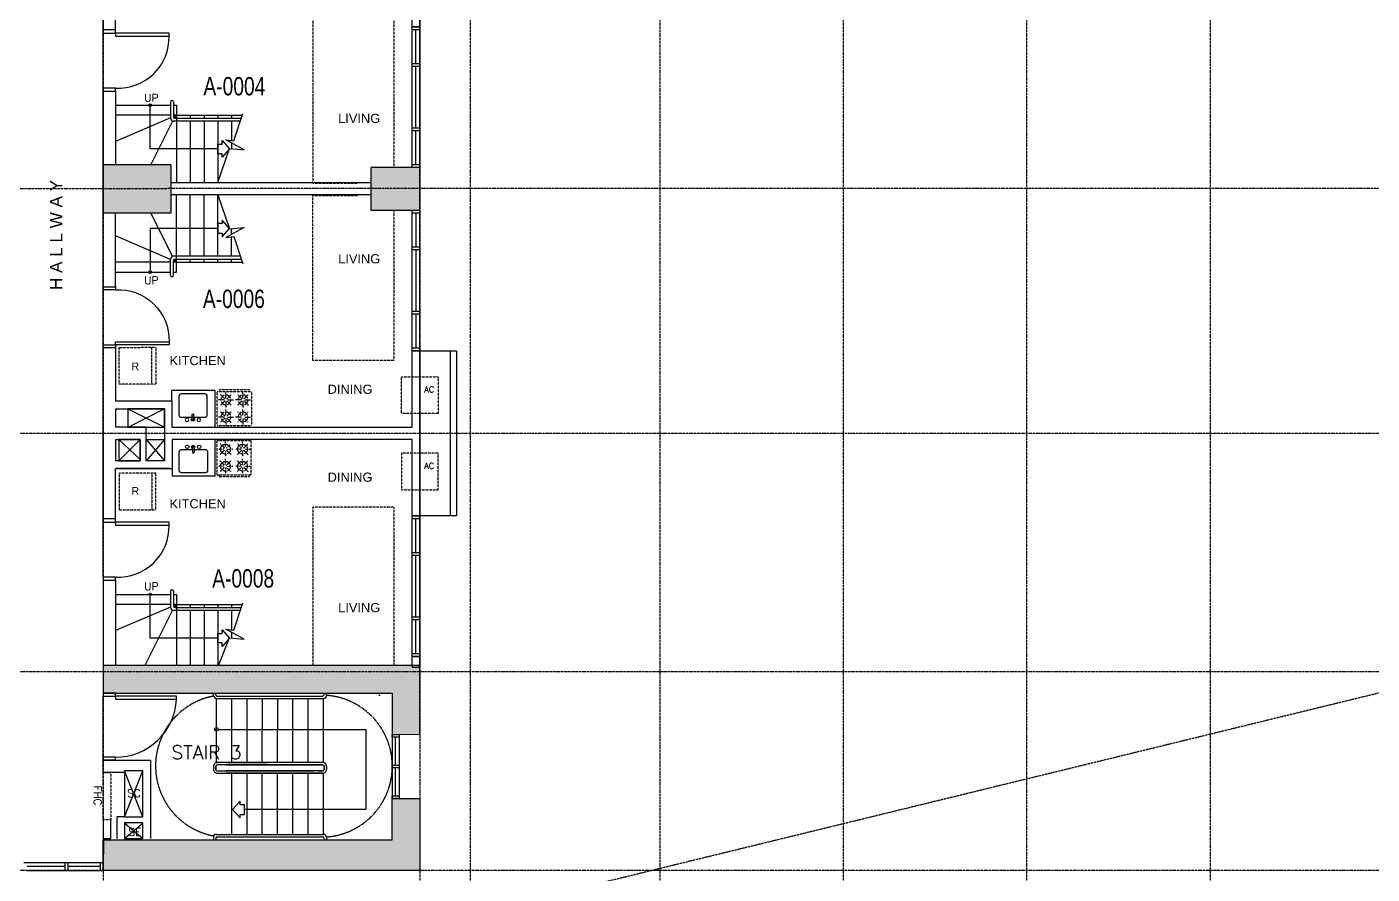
# Model space of a CAD drawing. Header units: inches. Extents: x -189245 to 740841, y -215444 to 469401.
# Drawn here: x 306714 to 328715, y -140193 to -126330 of the extents above; entities that cross this region are included whole.
import ezdxf
from ezdxf.enums import TextEntityAlignment as Align

# ---------------------------------------------------------------- set-up
doc = ezdxf.new("R2010")
doc.units = ezdxf.units.IN
doc.header["$LTSCALE"] = 10
doc.header["$MEASUREMENT"] = 0
for name, pattern in [('GRID NORMAL$0$GRID BASEMENT$0$GRID GROUND$0$GRID$0$$0$PHANTOM', [2.5, 1.25, -0.25, 0.25, -0.25, 0.25, -0.25]), ('HIDDEN', [0.375, 0.25, -0.125]), ('HIDDEN2', [0.1875, 0.125, -0.0625])]:
    doc.linetypes.add(name, pattern=pattern)
for name, color, linetype in [('1', 1, 'Continuous'), ('2', 2, 'Continuous'), ('3', 252, 'Continuous'), ('A-CMU WALL', 4, 'Continuous'), ('A-DOOR', 1, 'Continuous'), ('A-EQUIPMENT', 2, 'Continuous'), ('A-EQUIPTMENT', 1, 'Continuous'), ('A-FIXTURE', 2, 'Continuous'), ('A-GRID', 8, 'Continuous'), ('A-HATCH-SOLID', 252, 'Continuous'), ('A-RAILING', 2, 'Continuous'), ('A-SHEARWALL', 6, 'Continuous'), ('A-STAIR', 1, 'Continuous'), ('A-TEXT', 3, 'Continuous'), ('A-UNIT NUMBER', 2, 'Continuous'), ('A-WINDOW', 2, 'Continuous'), ('COLUMN', 6, 'Continuous'), ('DOORTAG', 1, 'Continuous'), ('HATCH TSG', 9, 'Continuous'), ('TEXT', 3, 'Continuous'), ('TSG- DIM-WALL SETOUT', 1, 'Continuous'), ('TSG- DIM1', 1, 'Continuous'), ('TSG- DIM_PIPE CHASE', 1, 'Continuous'), ('TSG- plaster', 4, 'Continuous'), ('TSG- PRE CAST', 4, 'Continuous')]:
    doc.layers.add(name, color=color, linetype=linetype)
doc.styles.add('ARIAL', font='ARIAL.TTF', dxfattribs={"width": 0.75})
doc.styles.add('PRSP_Simplex', font='simplex.shx')

# ---------------------------------------------------------------- blocks, each defined once
blk = doc.blocks.new('grid')
at = {"layer": 'A-GRID', "linetype": 'GRID NORMAL$0$GRID BASEMENT$0$GRID GROUND$0$GRID$0$$0$PHANTOM'}
for p, q in [((-83958.8, -228688.5), (-83958.8, -289256.3)), ((-77958.8, -228688.5), (-77958.8, -289256.3)), ((-74858.8, -228688.5), (-74858.8, -289256.3)), ((-71858.8, -228688.5), (-71858.8, -289256.3)), ((-68858.8, -228688.5), (-68858.8, -289256.3)), ((-65858.8, -228688.5), (-65858.8, -289256.3)), ((-78783.8, -230188.4), (-78783.8, -289282.1)), ((-33688.1, -274776.9), (-100703.6, -274786.6))]:
    blk.add_line(p, q, dxfattribs=at)
for points in [[(-100703.5, -278787), (-33688.1, -278784.6)], [(-100703.6, -282686.6), (-33688.1, -282686.6)], [(-100703.6, -285936.6), (-33688.1, -285936.6)]]:
    blk.add_lwpolyline(points, dxfattribs=at)
blk = doc.blocks.new('door900')
at = {"layer": '2'}
for points in [[(50, 175), (100, 175), (100, 1050), (50, 1050)], [(50, 175), (0, 175), (0, -25), (50, -25)], [(1000, 175), (950, 175), (950, -25), (1000, -25)]]:
    blk.add_lwpolyline(points, close=True, dxfattribs=at)
at = {"layer": 'A-DOOR'}
blk.add_arc((121, 220), 831, 356.918, 91.4213, dxfattribs=at)
blk = doc.blocks.new('SINK3')
at = {"layer": 'A-FIXTURE', "color": 2, "linetype": 'Continuous'}
for p, q in [((421, 17), (335, 17)), ((421, -12), (335, -12))]:
    blk.add_line(p, q, dxfattribs=at)
blk.add_lwpolyline([(40, 232), (342, 232, -0.414214), (382, 192), (382, -192, -0.414214), (342, -232), (40, -232, -0.414214), (0, -192), (0, 192, -0.414214)], format="xyb", close=True, dxfattribs=at)
at = {"layer": 'A-FIXTURE', "color": 2, "linetype": 'ByBlock'}
for centre in [(425, 100), (425, -95)]:
    blk.add_circle(centre, 28.8, dxfattribs=at)
at = {"layer": 'A-FIXTURE', "color": 2, "linetype": 'Continuous'}
for centre, radius, start, end in [((342, 3), 15.7, 115.7914, 244.2086), ((421, 3), 27.3, 211.2757, 148.7243), ((414, 3), 15.7, 295.7914, 64.2086)]:
    blk.add_arc(centre, radius, start, end, dxfattribs=at)
blk = doc.blocks.new('RANGE2')
at = {"layer": 'A-FIXTURE', "color": 1, "linetype": 'HIDDEN2'}
for p, q in [((-280, 0), (280, 0)), ((-280, 0), (-280, -560)), ((280, -560), (280, 0)), ((-166, -140), (-262, -140)), ((-158, -122), (-227, -53)), ((-158, -158), (-227, -227)), ((-140, -114), (-140, -18)), ((-140, -166), (-140, -262)), ((-122, -122), (-53, -53)), ((-122, -158), (-53, -227)), ((-114, -140), (-18, -140)), ((114, -140), (18, -140)), ((122, -122), (53, -53)), ((122, -158), (53, -227)), ((140, -114), (140, -18)), ((140, -166), (140, -262)), ((158, -122), (227, -53)), ((158, -158), (227, -227)), ((166, -140), (262, -140)), ((-166, -420), (-262, -420)), ((-158, -402), (-227, -333)), ((-158, -438), (-227, -507)), ((-140, -394), (-140, -298)), ((-122, -402), (-53, -333)), ((-122, -438), (-53, -507)), ((-114, -420), (-18, -420)), ((114, -420), (18, -420)), ((122, -402), (53, -333)), ((122, -438), (53, -507)), ((140, -394), (140, -298)), ((158, -402), (227, -333)), ((158, -438), (227, -507)), ((166, -420), (262, -420)), ((-280, -560), (280, -560)), ((-246, -560), (-246, -590)), ((-246, -590), (246, -590)), ((-140, -446), (-140, -542)), ((140, -446), (140, -542)), ((246, -560), (246, -590))]:
    blk.add_line(p, q, dxfattribs=at)
for centre in [(-140, -140), (140, -140), (-140, -420), (140, -420)]:
    blk.add_circle(centre, 80, dxfattribs=at)
blk = doc.blocks.new('REF')
at = {"color": 1, "linetype": 'HIDDEN2'}
blk.add_line((-300, 535), (300, 535), dxfattribs=at)
blk.add_lwpolyline([(-300, 0), (300, 0), (300, 600), (-300, 600)], close=True, dxfattribs=at)

msp = doc.modelspace()

# ---------------------------------------------------------------- hatches: boundary and pattern name
at = {"layer": '1'}
h = msp.add_hatch(dxfattribs=at)
h.set_pattern_fill('AR-CONC', color=256, scale=1000, style=0)
h.set_pattern_definition([(310, (265853.6, -117669.4), (7172.6, 627.5), [750, -8250]), (5, (265853.6, -117669.4), (-1387.5, -7521.9), [600, -6600]), (259.549, (266451, -117617), (5785.1, -6894.4), [637.4, -7011.4]), (313.816, (265854, -119669.4), (10672.4, 1655.2), [1125, -12375]), (263.364, (266743, -119532), (9346.6, -9741.2), [956.1, -10517.1]), (8.816, (265854, -119669), (9346.6, -9741.2), [900, -9900]), (339, (266853.6, -119169.4), (5969.1, 4026.2), [750, -8250]), (34, (266853.6, -119169.4), (2433.2, -7251.5), [600, -6600]), (288.549, (267351, -118834), (8402.2, -3225.3), [637.4, -7011.4]), (322.5, (265853.6, -117669.4), (121.6, -3328.94), [0, -6520, 0, -6700, 0, -6625]), (352.5, (265853.6, -117669.4), (2630.7, -3944.12), [0, -3820, 0, -6370, 0, -2525]), (32.5, (263623.6, -117669.4), (5338.22, 225.55), [0, -2500, 0, -7800, 0, -10350]), (42.5, (262623.6, -117669.4), (5831.86, -1001.05), [0, -3250, 0, -5180, 0, -7350])])
h.paths.add_polyline_path([(313139.19569, -140130.85693), (307591.31424, -140130.85693), (307649.99916, -139983.1228), (307887.5777, -140003.38226), (307588.19276, -139841.26429), (307721.73685, -139858.7212), (307782.46269, -139680.85693), (312689.19569, -139680.85693), (312689.19569, -139030.85693), (313139.19569, -139030.85693)])
h.paths.add_polyline_path([(313139.19569, -137230.85693), (313139.19569, -137930.85693), (312689.19569, -137930.85693), (312689.19569, -137280.85693), (308114.19569, -137280.85693), (307964.19904, -137280.85693), (307964.19904, -136830.85693), (313139.19569, -136830.85693)])
h = msp.add_hatch(dxfattribs=at)
h.set_pattern_fill('AR-CONC', color=256, scale=1000, style=0)
h.set_pattern_definition([(310, (265853.6, -117669.4), (7172.6, 627.5), [750, -8250]), (5, (265853.6, -117669.4), (-1387.5, -7521.9), [600, -6600]), (259.549, (266451, -117617), (5785.1, -6894.4), [637.4, -7011.4]), (313.816, (265854, -119669.4), (10672.4, 1655.2), [1125, -12375]), (263.364, (266743, -119532), (9346.6, -9741.2), [956.1, -10517.1]), (8.816, (265854, -119669), (9346.6, -9741.2), [900, -9900]), (339, (266853.6, -119169.4), (5969.1, 4026.2), [750, -8250]), (34, (266853.6, -119169.4), (2433.2, -7251.5), [600, -6600]), (288.549, (267351, -118834), (8402.2, -3225.3), [637.4, -7011.4]), (322.5, (265853.6, -117669.4), (121.6, -3328.94), [0, -6520, 0, -6700, 0, -6625]), (352.5, (265853.6, -117669.4), (2630.7, -3944.12), [0, -3820, 0, -6370, 0, -2525]), (32.5, (263623.6, -117669.4), (5338.22, 225.55), [0, -2500, 0, -7800, 0, -10350]), (42.5, (262623.6, -117669.4), (5831.86, -1001.05), [0, -3250, 0, -5180, 0, -7350])])
h.paths.add_polyline_path([(313139.1957, -140130.85698), (307591.31424, -140130.85698), (307649.99917, -139983.12284), (307887.57771, -140003.38231), (307588.19276, -139841.26433), (307721.73685, -139858.72124), (307782.46269, -139680.85698), (312689.1957, -139680.85698), (312689.1957, -139030.85698), (313139.1957, -139030.85698)])
h.paths.add_polyline_path([(313139.1957, -137230.85698), (313139.1957, -137930.85698), (312689.1957, -137930.85698), (312689.1957, -137280.85698), (308114.1957, -137280.85698), (307964.19904, -137280.85698), (307964.19904, -136830.85698), (313139.1957, -136830.85698)])
at = {"layer": 'A-HATCH-SOLID', "ltscale": 2}
for points in [[(312688.84091, -137230.85703), (312688.84091, -137905.85703), (313138.84091, -137903.98043), (313138.84091, -137280.85703), (313138.84091, -136780.85703), (307963.84091, -136780.85703), (307963.84091, -137230.85703)], [(312689.19965, -139630.85693), (312689.19965, -138955.85693), (313139.19965, -138955.85693), (313139.19965, -139630.85693), (313139.19965, -140130.85693), (307964.19965, -140130.85693), (307964.19965, -139630.85693)]]:
    msp.add_hatch(color=254, dxfattribs=at).paths.add_polyline_path(points)
at = {"layer": 'COLUMN', "linetype": 'Continuous'}
for points in [[(307966.38381, -128580.85703), (309066.3834, -128580.85693), (309066.38368, -129380.85693), (307966.38381, -129380.85703)], [(312339.22531, -129330.85654), (313139.22531, -129330.85654), (313139.22531, -128630.85654), (312339.22531, -128630.85654)]]:
    msp.add_hatch(color=254, dxfattribs=at).paths.add_polyline_path(points)

# ---------------------------------------------------------------- linework, layer by layer
at = {"layer": '1', "linetype": 'ByBlock'}
for points in [[(309836.39209, -128874.67687), (310028.54211, -128321.20368), (310266.11919, -128341.48025), (309966.74591, -128179.34072), (310100.28875, -128196.80724), (310243.91964, -127749.8848)], [(309836.39209, -129079.89083), (310028.54211, -129633.36403), (310266.11919, -129613.08746), (309966.74591, -129775.22698), (310100.28875, -129757.76046), (310243.91964, -130204.6829)], [(309845.2671, -136780.85678), (310028.57131, -136325.85496), (310266.14985, -136346.11442), (309966.7649, -136183.99645), (310100.30899, -136201.45336), (310243.90771, -135754.52058)]]:
    msp.add_lwpolyline(points, dxfattribs=at)
at = {"layer": '3', "color": 251, "linetype": 'GRID NORMAL$0$GRID BASEMENT$0$GRID GROUND$0$GRID$0$$0$PHANTOM', "flags": 128}
msp.add_lwpolyline([(352371.55939, -102410.09833), (351907.57657, -111087.70283), (352289.23542, -123191.68716), (353264.45, -131262.98547), (298600.66526, -144611.52615), (297343.53117, -137766.00105), (296388.45816, -130468.23184), (295808.09231, -123131.14962), (295604.50917, -115793.97346), (295780.69383, -108466.09117), (296335.27965, -101137.04385), (297262.93139, -93855.89956), (298496.71244, -87006.12698), (352390.51377, -102402.90191)], dxfattribs=at)
at = {"layer": 'A-CMU WALL'}
for p, q in [((307986.80222, -137230.3907), (307986.80222, -137230.3907)), ((308136.47728, -137230.3907), (308136.47728, -137230.3907))]:
    msp.add_line(p, q, dxfattribs=at)
at = {"layer": 'A-DOOR'}
for p, q in [((307964.22685, -135332.00093), (307964.22685, -121530.85693)), ((307961.80222, -138280.59956), (307961.80222, -137280.39056))]:
    msp.add_line(p, q, dxfattribs=at)
at = {"layer": 'A-DOOR', "color": 2}
for p, q in [((308161.47728, -137230.3907), (307961.80222, -137230.3907)), ((307961.80222, -137230.3907), (307961.80222, -137280.39056)), ((307961.80222, -137280.39056), (308161.47728, -137280.3907)), ((308161.47728, -137280.3907), (308161.47728, -137230.3907)), ((308161.49624, -137280.3907), (308161.49624, -137330.3907)), ((309163.2327, -137280.68171), (308161.49624, -137280.3907)), ((309163.2327, -137330.68171), (309163.2327, -137280.68171)), ((308161.49624, -137330.3907), (309163.2327, -137330.68171)), ((308161.81849, -138280.59956), (307961.80222, -138280.59956)), ((307961.82102, -138330.39292), (308161.81849, -138330.39292)), ((308161.81849, -138330.39292), (308161.81849, -138280.59956))]:
    msp.add_line(p, q, dxfattribs=at)
at = {"layer": 'A-DOOR', "color": 2, "linetype": 'ByBlock', "ltscale": 100}
msp.add_line((307961.80222, -138330.39292), (307961.80222, -138280.59956), dxfattribs=at)
at = {"layer": 'A-EQUIPMENT', "ltscale": 100}
msp.add_lwpolyline([(313139.22686, -131629.92648), (313639.22686, -131629.92648), (313639.22686, -134329.92064), (313139.22686, -134329.92064)], dxfattribs=at)
at = {"layer": 'A-EQUIPTMENT', "linetype": 'HIDDEN'}
msp.add_lwpolyline([(313639.22686, -131629.92648), (313739.22686, -131629.92648), (313739.22686, -134329.92064), (313639.22686, -134329.92064)], dxfattribs=at)
at = {"layer": 'A-EQUIPTMENT', "color": 1, "linetype": 'HIDDEN2'}
for points in [[(313439.22686, -132654.92356), (312839.22686, -132654.92356), (312839.22686, -132054.92356), (313439.22686, -132054.92356)], [(313439.22686, -133304.92356), (312839.22686, -133304.92356), (312839.22686, -133904.92356), (313439.22686, -133904.92356)]]:
    msp.add_lwpolyline(points, close=True, dxfattribs=at)
at = {"layer": 'A-FIXTURE', "color": 2}
for p, q in [((309786.9159, -132281.14205), (309087.29313, -132281.19242)), ((309087.30577, -132456.85693), (309087.29313, -132281.19242)), ((309786.9159, -132281.14205), (309786.9591, -132881.14205)), ((309791.87318, -133680.28432), (309791.87318, -133080.28432)), ((309092.2504, -133556.06755), (309092.2504, -133680.28432)), ((309791.87318, -133680.28432), (309092.2504, -133680.28432))]:
    msp.add_line(p, q, dxfattribs=at)
at = {"layer": 'A-FIXTURE', "linetype": 'HIDDEN2', "ltscale": 0.5}
msp.add_lwpolyline([(308086.80222, -138530.73305), (308086.80222, -138530.73305), (307961.82102, -138530.73305)], dxfattribs=at)
at = {"layer": 'A-RAILING'}
for p, q in [((309061.48672, -127560.20213), (309061.468, -127820.20213)), ((309111.48672, -127560.20573), (309111.46944, -127800.20573)), ((309136.46764, -127825.20753), (310219.68753, -127825.28551)), ((310203.61902, -127875.28435), (309116.46404, -127875.20609)), ((309061.48672, -130394.36558), (309061.468, -130134.36558)), ((309111.48672, -130394.36198), (309111.46944, -130154.36198)), ((310203.61902, -130079.28335), (309116.46404, -130079.36162)), ((309136.46764, -130129.36018), (310219.68753, -130129.2822)), ((309061.46113, -135564.92303), (309061.46113, -135824.92303)), ((309111.46113, -135564.92303), (309111.46113, -135804.92303)), ((310203.61612, -135879.92303), (309116.46113, -135879.92303)), ((309136.46113, -135829.92303), (310219.68103, -135829.92303))]:
    msp.add_line(p, q, dxfattribs=at)
for centre in [(308731.48312, -127610.17837), (308731.48312, -130344.38933)]:
    msp.add_circle(centre, 22.00701, dxfattribs=at)
for centre, radius, start, end in [((309086.48672, -127560.20393), 25, 359.995875209, 179.995875209), ((309116.468, -127820.20609), 55, 179.995875209, 269.995875206), ((309136.46944, -127800.20753), 25, 179.995875209, 269.995875206), ((309116.468, -130134.36162), 55, 90.004124791, 180.004124791), ((309136.46944, -130154.36018), 25, 90.004124791, 180.004124791), ((309086.48672, -130394.36378), 25, 180.004124791, 0.004124791), ((309086.46113, -135564.92303), 25, 0, 180), ((309116.46113, -135824.92303), 55, 180, 270), ((309136.46113, -135804.92303), 25, 180, 270)]:
    msp.add_arc(centre, radius, start, end, dxfattribs=at)
at = {"layer": 'A-SHEARWALL'}
for p, q in [((313139.19965, -137280.85693), (313139.19965, -136880.85693)), ((313139.19965, -137280.85693), (313139.19965, -136880.85693)), ((313139.19965, -137905.85693), (313139.19965, -137280.85693)), ((313139.19965, -137280.85693), (313139.19965, -137280.85693)), ((313139.19965, -137905.85693), (313139.19965, -137280.85693)), ((313139.19965, -137280.85693), (313139.19965, -137280.85693)), ((313139.19965, -137280.85693), (313139.19965, -137280.85693)), ((313139.19965, -137280.85693), (313139.19965, -137280.85693)), ((313139.19965, -139055.85693), (313139.19965, -140130.85693)), ((313139.19965, -139055.85693), (313139.19965, -140130.85693)), ((313139.19965, -140130.85693), (307964.19965, -140130.85693))]:
    msp.add_line(p, q, dxfattribs=at)
at = {"layer": 'A-SHEARWALL', "color": 4}
msp.add_line((308311.81849, -139255.73305), (308186.81849, -139255.73305), dxfattribs=at)
at = {"layer": 'A-SHEARWALL', "color": 3, "linetype": 'HIDDEN2'}
msp.add_lwpolyline([(308086.80222, -139305.73305), (307961.82102, -139305.73305), (307961.82102, -138530.73305), (308086.80222, -138530.73305)], close=True, dxfattribs=at)
at = {"layer": 'A-SHEARWALL', "color": 4}
msp.add_lwpolyline([(307961.80806, -139305.73305), (307962.045, -139609.99114), (308087.045, -139609.99114), (308086.80222, -139305.73305)], dxfattribs=at)
at = {"layer": 'A-SHEARWALL'}
msp.add_lwpolyline([(307964.44244, -139610.4565), (307964.19965, -140130.85698)], dxfattribs=at)
at = {"layer": 'A-STAIR', "linetype": 'HIDDEN2'}
for p, q in [((312714.22655, -126185.89331), (312714.22655, -128630.85654)), ((312714.22655, -129330.85654), (312714.22655, -131788.87701)), ((312714.22655, -134188.87937), (312714.22655, -136780.85703))]:
    msp.add_line(p, q, dxfattribs=at)
at = {"layer": 'A-STAIR'}
for p, q in [((309061.46814, -127818.19748), (308163.99733, -128203.99171)), ((309061.47124, -127775.20213), (308164.0282, -127775.13755)), ((308164.04008, -127610.13752), (309061.48312, -127610.13032)), ((309161.47124, -127775.20933), (309111.46969, -127796.70341)), ((309161.47124, -127775.20933), (309111.47124, -127775.20573)), ((309111.48312, -127610.13392), (309161.48312, -127610.13752)), ((309161.47124, -127775.20933), (309127.58886, -127823.57707)), ((309161.47847, -127674.79212), (309161.39925, -128775.2098)), ((309161.48312, -127610.13752), (309161.47124, -127775.20933)), ((309161.47124, -127775.20933), (310235.75605, -127775.28667)), ((309386.47124, -127775.22552), (309386.46764, -127825.22552)), ((309611.47124, -127775.24172), (309611.46764, -127825.24172)), ((309836.47124, -127775.25792), (309836.46764, -127825.25792)), ((310061.47124, -127775.27412), (310061.46764, -127825.27412)), ((309094.59864, -127870.67124), (308740.09373, -128580.85696)), ((309161.46404, -127875.20933), (309161.39209, -128874.67465)), ((309386.46404, -127875.22552), (309386.39209, -128874.67465)), ((309611.46404, -127875.24172), (309611.39209, -128874.67465)), ((309836.46404, -127875.25792), (309836.39209, -128874.67465)), ((310061.46404, -127875.27412), (310061.44125, -128191.72625)), ((310061.43845, -128230.62587), (310061.43149, -128327.40282)), ((309161.46404, -130079.35838), (309161.39209, -129079.89305)), ((309386.46404, -130079.34218), (309386.39209, -129079.89305)), ((309611.46404, -130079.32598), (309611.39209, -129079.89305)), ((309836.46404, -130079.30978), (309836.39209, -129079.89305)), ((309161.47847, -130279.77559), (309161.39925, -129179.35791)), ((309094.59864, -130083.89647), (308743.66092, -129380.85696)), ((309061.46814, -130136.37022), (308163.99733, -129750.57599)), ((310061.43845, -129723.94183), (310061.43149, -129627.16489)), ((310061.46404, -130079.29359), (310061.44125, -129762.84146)), ((309061.47124, -130179.36557), (308164.0282, -130179.43016)), ((309161.47124, -130179.35838), (309111.46969, -130157.8643)), ((309161.47124, -130179.35838), (309111.47124, -130179.36198)), ((309161.47124, -130179.35838), (309127.58886, -130130.99064)), ((309161.47124, -130179.35838), (310235.75605, -130179.28104)), ((309161.48312, -130344.43018), (309161.47124, -130179.35838)), ((309386.47124, -130179.34218), (309386.46764, -130129.34218)), ((309611.47124, -130179.32598), (309611.46764, -130129.32598)), ((309836.47124, -130179.30978), (309836.46764, -130129.30978)), ((310061.47124, -130179.29359), (310061.46764, -130129.29359)), ((308164.04008, -130344.43018), (309061.48312, -130344.43738)), ((309111.48312, -130344.43378), (309161.48312, -130344.43018)), ((308164.0181, -135614.92303), (309061.46113, -135614.92303)), ((309111.46113, -135614.92303), (309161.46113, -135614.92303)), ((309161.46113, -135614.92303), (309161.46113, -135779.92303)), ((309161.46113, -135679.50582), (309161.46113, -136779.9235)), ((309061.46113, -135779.92303), (308164.0181, -135779.92306)), ((309061.46113, -135822.91839), (308164.0181, -136208.77722)), ((309094.59541, -135875.38975), (308643.15872, -136779.9235)), ((309161.46113, -135779.92303), (309111.46113, -135779.92303)), ((309161.46113, -135779.92303), (309111.46113, -135801.42071)), ((309161.46113, -135779.92303), (309127.58224, -135828.29321)), ((309161.46113, -135779.92303), (310235.74595, -135779.92303)), ((309161.46113, -135879.92303), (309161.46113, -136779.92377)), ((309386.46113, -135779.92303), (309386.46113, -135829.92303)), ((309386.46113, -135879.92303), (309386.46113, -136779.92369)), ((309611.46113, -135779.92303), (309611.46113, -135829.92303)), ((309611.46113, -135879.92303), (309611.46113, -136779.92361)), ((309836.46113, -135779.92303), (309836.46113, -135829.92303)), ((309836.46113, -135879.92303), (309836.46113, -136779.92354)), ((310061.46113, -135779.92303), (310061.46113, -135829.92303)), ((310061.46113, -135879.92303), (310061.46113, -136196.37516)), ((310061.46113, -136235.27478), (310061.46113, -136332.05173))]:
    msp.add_line(p, q, dxfattribs=at)
at = {"layer": 'A-STAIR', "color": 2, "linetype": 'Continuous'}
for p, q in [((309765.86267, -137268.85703), (309765.86267, -137230.85703)), ((309803.86267, -137260.85703), (309803.86267, -137230.85703)), ((309823.86267, -137280.85703), (311547.86267, -137280.85703)), ((311577.86267, -137250.85703), (311577.86267, -137230.85703)), ((311615.86267, -137268.85703), (311615.86267, -137230.85703)), ((309815.86267, -137318.85703), (311565.86267, -137318.85703)), ((309967.40129, -138368.52489), (310637.21499, -138368.52489)), ((311551.40146, -138368.5258), (310741.58769, -138368.52503)), ((309764.40132, -138431.52392), (309764.40126, -138480.52392)), ((309802.40122, -138480.52489), (309802.40133, -138430.52489)), ((309827.40119, -138542.52399), (311551.40125, -138542.5258)), ((309827.40124, -138504.52399), (311411.40122, -138504.5258)), ((311551.40129, -138406.5258), (309905.53103, -138406.52408)), ((311551.40129, -138504.52489), (309967.40131, -138504.52489)), ((311551.40129, -138542.52489), (309967.40131, -138542.52489)), ((309967.40142, -138406.52489), (311551.40129, -138406.52489)), ((311576.40133, -138480.52582), (311576.40128, -138430.52582)), ((311614.40139, -138431.5258), (311614.40133, -138480.52587)), ((309764.40122, -139592.20489), (309764.40122, -139630.20489)), ((309814.40122, -139542.20489), (311564.40129, -139542.20489)), ((309822.40122, -139580.20489), (311546.40129, -139580.20489)), ((311576.40129, -139610.20489), (311576.40129, -139630.20489)), ((311614.40129, -139592.20489), (311614.40129, -139630.20489))]:
    msp.add_line(p, q, dxfattribs=at)
at = {"layer": 'A-STAIR', "linetype": 'Continuous'}
msp.add_line((311724.55611, -137280.18775), (311724.55611, -137280.18775), dxfattribs=at)
at = {"layer": 'A-STAIR', "linetype": 'HIDDEN2'}
for points in [[(312714.22655, -126185.89331), (311389.22626, -126185.89331), (311389.22626, -128885.89213), (312139.19551, -128885.89213)], [(312714.22655, -131788.87701), (311389.22626, -131788.87701), (311389.22626, -129088.87819), (312139.19551, -129088.87819)], [(312714.22655, -134188.87937), (311389.22685, -134188.87937), (311389.22685, -136780.85703)]]:
    msp.add_lwpolyline(points, dxfattribs=at)
at = {"layer": 'A-STAIR'}
for points in [[(309836.43149, -128327.38662), (308731.43149, -128327.30707), (308731.48312, -127610.17837)], [(309836.43149, -129627.18108), (308731.43149, -129627.26063), (308731.48312, -130344.38933)], [(309836.46113, -136332.05173), (308731.46114, -136332.05173), (308731.46114, -135614.92303)], [(309844.40129, -137824.02489), (312257.52106, -137824.02489), (312257.52106, -139137.02489), (310272.59999, -139137.02489)]]:
    msp.add_lwpolyline(points, dxfattribs=at)
at = {"layer": 'A-STAIR', "color": 2}
for points in [[(309905.26144, -128190.89158), (310029.55635, -128327.40052), (309905.24179, -128463.89158), (309905.246, -128405.39158), (309836.42587, -128405.38662), (309836.4371, -128249.38662), (309905.25723, -128249.39158)], [(309905.26144, -129763.67613), (310029.55635, -129627.16718), (309905.24179, -129490.67613), (309905.246, -129549.17613), (309836.42587, -129549.18108), (309836.4371, -129705.18108), (309905.25723, -129705.17613)], [(309905.28126, -136195.55173), (310029.586, -136332.05173), (309905.28126, -136468.55173), (309905.28126, -136410.05173), (309836.46113, -136410.05173), (309836.46113, -136254.05173), (309905.28126, -136254.05173)], [(310203.77986, -139000.52489), (310079.47513, -139137.02489), (310203.77986, -139273.52489), (310203.77986, -139215.02489), (310272.59999, -139215.02489), (310272.59999, -139059.02489), (310203.77986, -139059.02489)]]:
    msp.add_lwpolyline(points, close=True, dxfattribs=at)
at = {"layer": 'A-STAIR', "linetype": 'Continuous'}
for points in [[(309814.40129, -138368.52483), (309815.86267, -137318.85703)], [(310064.40129, -138368.52483), (310065.86267, -137318.85703)], [(310314.40129, -138368.52483), (310315.86267, -137318.85703)], [(310564.40129, -138368.52483), (310565.86267, -137318.85703)], [(310814.40129, -138368.5251), (310815.86267, -137318.85703)], [(311064.40129, -138368.52534), (311065.86267, -137318.85703)], [(311314.40129, -138368.52557), (311315.86267, -137318.85703)], [(311564.40129, -138369.88163), (311565.86267, -137318.85703)], [(310064.40129, -139542.20489), (310064.40129, -138542.52424)], [(310314.40129, -139542.20489), (310314.40129, -138542.5245)], [(310564.40129, -139542.20489), (310564.40129, -138542.52476)], [(310814.40129, -139542.20489), (310814.40129, -138542.52476)], [(311064.40129, -139542.20489), (311064.40129, -138542.52529)], [(311314.40129, -139542.20489), (311314.40129, -138542.52555)], [(311564.40129, -139542.20489), (311564.40129, -138541.33183)]]:
    msp.add_lwpolyline(points, dxfattribs=at)
at = {"layer": 'A-STAIR', "color": 2, "linetype": 'Continuous'}
for points in [[(310741.58769, -138368.52503), (309827.40139, -138368.52399)], [(309802.40122, -139600.20489), (309802.40122, -139630.02489)]]:
    msp.add_lwpolyline(points, dxfattribs=at)
for points in [[(309905.53103, -138406.52408), (309827.40135, -138406.52399, 0.4142135624), (309802.40132, -138431.52396), (309802.40126, -138480.52396)], [(311473.27161, -138406.52489), (311551.40129, -138406.52489, -0.4142135624), (311576.40129, -138431.52489), (311576.40129, -138480.52489)], [(311473.27161, -138504.52675), (311551.40129, -138504.52675, 0.4142135624), (311576.40129, -138479.52675), (311576.40129, -138430.52675)]]:
    msp.add_lwpolyline(points, format="xyb", dxfattribs=at)
at = {"layer": 'A-STAIR', "color": 2}
for centre, radius in [((308731.46114, -135614.92303), 18.30594), ((309814.40129, -137824.02489), 30)]:
    msp.add_circle(centre, radius, dxfattribs=at)
at = {"layer": 'A-STAIR', "linetype": 'HIDDEN'}
for centre, radius, start, end in [((309980.09382, -138422.86026), 1161.92356, 100.624770784, 259.67486797), ((311529.91425, -138426.23336), 1160.56327, 274.139252092, 85.752929006)]:
    msp.add_arc(centre, radius, start, end, dxfattribs=at)
at = {"layer": 'A-STAIR', "color": 2, "linetype": 'Continuous'}
for centre, radius, start, end in [((309815.86267, -137268.85703), 50, 180, 270), ((309823.86267, -137260.85703), 20, 180, 270), ((311547.86267, -137250.85703), 30, 270, 0), ((311565.86267, -137268.85703), 50, 270, 0), ((309827.40132, -138431.52399), 63, 89.999934753, 179.999934766), ((311551.40139, -138431.5258), 63, 359.999934766, 89.999934753), ((309826.55427, -138480.37744), 62.15322, 180.135926428, 270.780801207), ((309826.55431, -138480.37654), 62.15322, 180.135861194, 270.780721318), ((309826.56428, -138480.37587), 24.16352, 180.353351258, 271.98496109), ((309826.56432, -138480.37497), 24.16352, 180.353286009, 271.984862246), ((311552.24829, -138480.37835), 62.15322, 269.219133553, 359.864008325), ((309814.40122, -139592.20489), 50, 90, 180), ((309822.40122, -139600.20489), 20, 90, 180), ((311546.40129, -139610.20489), 30, 0, 90), ((311564.40129, -139592.20489), 50, 0, 90)]:
    msp.add_arc(centre, radius, start, end, dxfattribs=at)
at = {"layer": 'A-WINDOW', "color": 1}
for p, q in [((313139.19965, -136830.85698), (313139.19965, -122730.85698)), ((313014.19965, -128630.85698), (313014.19965, -126330.85406)), ((313139.19965, -126330.85406), (313139.19965, -128630.85406)), ((313014.19965, -132655.85698), (313014.19965, -129330.85698)), ((313139.19965, -131630.8599), (313139.19965, -129330.8599)), ((313014.19965, -136630.85406), (313014.19965, -133305.85698)), ((313139.19965, -134330.85406), (313139.19965, -136630.85406))]:
    msp.add_line(p, q, dxfattribs=at)
at = {"layer": 'A-WINDOW'}
for p, q in [((313076.69965, -126930.85406), (313076.69965, -126380.85406)), ((313139.19965, -126380.85406), (313139.19965, -126330.85406)), ((313139.19965, -126930.85406), (313139.19965, -126980.85406)), ((313076.69965, -127980.85406), (313076.69965, -126980.85406)), ((313076.69965, -128580.85406), (313076.69965, -128030.85406)), ((313139.19965, -127980.85406), (313139.19965, -128030.85406)), ((313139.19965, -128630.85401), (312939.19965, -128630.85401)), ((313139.19965, -128630.85406), (312939.19965, -128630.85406)), ((313139.19965, -128580.85406), (313139.19965, -128630.85406)), ((313139.19965, -129380.8599), (313139.19965, -129330.8599)), ((313076.69965, -129380.8599), (313076.69965, -129930.8599)), ((313076.69965, -129980.8599), (313076.69965, -130980.8599)), ((313139.19965, -129980.8599), (313139.19965, -129930.8599)), ((313076.69965, -131030.8599), (313076.69965, -131580.8599)), ((313139.19965, -131030.8599), (313139.19965, -130980.8599)), ((313139.19965, -131580.8599), (313139.19965, -131630.8599)), ((313076.69965, -134930.85406), (313076.69965, -134380.85406)), ((313139.19965, -134380.85406), (313139.19965, -134330.85406)), ((313076.69965, -135980.85406), (313076.69965, -134980.85406)), ((313139.19965, -134930.85406), (313139.19965, -134980.85406)), ((313076.69965, -136580.85406), (313076.69965, -136030.85406)), ((313139.19965, -135980.85406), (313139.19965, -136030.85406)), ((313139.19965, -136580.85406), (313139.19965, -136630.85406))]:
    msp.add_line(p, q, dxfattribs=at)
at = {"layer": 'A-WINDOW', "color": 1, "linetype": 'ByBlock', "ltscale": 100}
for p, q in [((312688.84091, -137905.85707), (312689.19965, -138955.85693)), ((312688.84091, -137905.85707), (312689.19965, -138955.85693)), ((312800.36491, -137905.81897), (312800.72365, -138955.81883)), ((312800.36491, -137905.81897), (312800.72365, -138955.81883))]:
    msp.add_line(p, q, dxfattribs=at)
at = {"layer": 'A-WINDOW', "ltscale": 50}
for p, q in [((312744.77466, -138408.53309), (312744.61815, -137950.44758)), ((312744.77466, -138408.53309), (312744.61815, -137950.44758)), ((312744.94641, -138911.22828), (312744.7899, -138453.14269)), ((312744.94641, -138911.22828), (312744.7899, -138453.14269)), ((307337.21287, -140068.44689), (306714.36399, -140068.352)), ((307914.19965, -140068.35689), (307387.21287, -140068.44689))]:
    msp.add_line(p, q, dxfattribs=at)
at = {"layer": 'A-WINDOW', "color": 1, "ltscale": 50}
for p, q in [((307964.19965, -140005.85698), (306664.19965, -140005.85698)), ((307964.19965, -140005.94688), (306764.19965, -140005.94688))]:
    msp.add_line(p, q, dxfattribs=at)
at = {"layer": 'A-WINDOW', "linetype": 'ByBlock', "ltscale": 100}
for points in [[(313014.19965, -126330.85406), (313139.19965, -126330.85406), (313139.19965, -126380.85406), (313014.19965, -126380.85406)], [(313014.19965, -126930.85406), (313139.19965, -126930.85406), (313139.19965, -126980.85406), (313014.19965, -126980.85406)], [(313014.19965, -127980.85406), (313139.19965, -127980.85406), (313139.19965, -128030.85406), (313014.19965, -128030.85406)], [(313014.19965, -128580.85406), (313139.19965, -128580.85406), (313139.19965, -128630.85406), (313014.19965, -128630.85406)], [(313014.19965, -129330.85698), (313139.19965, -129330.85698), (313139.19965, -129380.8599), (313014.19965, -129380.8599)], [(313014.19965, -129930.8599), (313139.19965, -129930.8599), (313139.19965, -129980.8599), (313014.19965, -129980.8599)], [(313014.19965, -130980.8599), (313139.19965, -130980.8599), (313139.19965, -131030.8599), (313014.19965, -131030.8599)], [(313014.19965, -131580.8599), (313139.19965, -131580.8599), (313139.19965, -131630.8599), (313014.19965, -131630.8599)], [(313014.19965, -134330.85406), (313139.19965, -134330.85406), (313139.19965, -134380.85406), (313014.19965, -134380.85406)], [(313014.19965, -134930.85406), (313139.19965, -134930.85406), (313139.19965, -134980.85406), (313014.19965, -134980.85406)], [(313139.19965, -136030.85406), (313014.19965, -136030.85406), (313014.19965, -135980.85406), (313139.19965, -135980.85406)], [(313139.05776, -136630.85406), (313014.19965, -136630.85406), (313014.19965, -136580.85406), (313139.05776, -136580.85406)]]:
    msp.add_lwpolyline(points, close=True, dxfattribs=at)
at = {"layer": 'A-WINDOW', "ltscale": 50}
for points in [[(312688.85615, -137950.46663), (312688.84091, -137905.85703), (312800.36491, -137905.81897), (312800.38015, -137950.42857)], [(312688.85615, -137950.46663), (312688.84091, -137905.85703), (312800.36491, -137905.81897), (312800.38015, -137950.42857)], [(312689.0279, -138453.16174), (312689.01266, -138408.55214), (312800.53665, -138408.51404), (312800.5519, -138453.12363)], [(312689.0279, -138453.16174), (312689.01266, -138408.55214), (312800.53665, -138408.51404), (312800.5519, -138453.12363)], [(312689.19965, -138955.85689), (312689.18441, -138911.24729), (312800.70841, -138911.20918), (312800.72365, -138955.81878)], [(312689.19965, -138955.85689), (312689.18441, -138911.24729), (312800.70841, -138911.20918), (312800.72365, -138955.81878)], [(312689.19965, -138955.85693), (312689.18441, -138911.24733), (312800.70841, -138911.20923), (312800.72365, -138955.81883)], [(312689.19965, -138955.85693), (312689.18441, -138911.24733), (312800.70841, -138911.20923), (312800.72365, -138955.81883)], [(307387.32307, -140005.94689), (307337.32307, -140005.94689), (307337.32307, -140130.94689), (307387.32307, -140130.94689)], [(307964.19965, -140005.85689), (307914.19965, -140005.85689), (307914.19965, -140130.85689), (307964.19965, -140130.85689)]]:
    msp.add_lwpolyline(points, close=True, dxfattribs=at)
at = {"layer": 'A-WINDOW', "color": 1}
msp.add_arc((308160.45058, -137277.81334), 1002.78622, 270, 356.977904342, dxfattribs=at)
at = {"layer": 'COLUMN', "linetype": 'Continuous'}
for points in [[(307966.38381, -128580.85703), (309066.3834, -128580.85693), (309066.38368, -129380.85693), (307966.38381, -129380.85703)], [(312339.22531, -129330.85654), (313139.22531, -129330.85654), (313139.22531, -128630.85654), (312339.22531, -128630.85654)]]:
    msp.add_lwpolyline(points, close=True, dxfattribs=at)
at = {"layer": 'DOORTAG', "color": 6, "linetype": 'ByBlock', "ltscale": 100}
for points in [[(312688.84091, -137230.85703), (312688.84091, -137905.85703), (313138.84091, -137903.98043), (313138.84091, -137280.85703), (313138.84091, -137280.85703), (313138.84091, -136780.85703), (307963.84091, -136780.85703), (307963.84091, -137230.85703), (307963.84091, -137230.85703), (307963.84091, -137230.85703), (312688.84091, -137230.85703)], [(312689.19965, -139630.85693), (312689.19965, -138955.85693), (313139.19965, -138955.85693), (313139.19965, -139630.85693), (313139.19965, -139630.85693), (313139.19965, -140130.85693), (307964.19965, -140130.85693), (307964.19965, -139630.85693), (307964.19965, -139630.85693), (307964.19965, -139630.85693), (312689.19965, -139630.85693)]]:
    msp.add_lwpolyline(points, dxfattribs=at)
at = {"layer": 'TSG- DIM-WALL SETOUT', "linetype": 'ByBlock', "ltscale": 100}
msp.add_line((306714.19965, -140130.85698), (307939.19965, -140130.85689), dxfattribs=at)
at = {"layer": 'TSG- DIM1', "color": 3, "linetype": 'ByBlock', "ltscale": 100}
msp.add_lwpolyline([(313014.19965, -136805.85698), (313139.19965, -136805.85698), (313139.19965, -136780.85698), (313014.19965, -136780.85698)], close=True, dxfattribs=at)
at = {"layer": 'TSG- DIM_PIPE CHASE', "color": 1}
for p, q in [((308311.81849, -139255.73305), (308611.45847, -138505.39211)), ((308611.45847, -139255.73305), (308311.81849, -138505.39211)), ((308312.06127, -139609.99087), (308611.80934, -139357.73305)), ((308313.81849, -139357.73305), (308612.07281, -139610.45883))]:
    msp.add_line(p, q, dxfattribs=at)
at = {"layer": 'TSG- plaster', "ltscale": 500}
for p, q in [((307964.01288, -124980.82644), (307964.01288, -126380.82644)), ((308164.01288, -126380.82644), (308164.01288, -125555.06191)), ((307964.01288, -127380.82644), (307964.01288, -129080.82644)), ((308164.01288, -127380.82644), (308164.01288, -128580.85702)), ((307964.01288, -130582.00093), (307964.01288, -128882.00093)), ((312339.18268, -128880.82644), (309066.38351, -128880.82644)), ((312339.18268, -129080.82644), (309066.38358, -129080.82644)), ((308164.01288, -130582.00093), (308164.01288, -129380.85702)), ((307964.01288, -132982.00093), (307964.01288, -131582.00093)), ((308164.01288, -131582.00093), (308164.01288, -132457.00093)), ((307964.01288, -132982.00093), (307964.01288, -134382.00093)), ((308164.01288, -134382.00093), (308164.01288, -133556.06191)), ((307964.01288, -135382.00093), (307964.19965, -136780.85703)), ((308164.01288, -135382.00093), (308164.01288, -136782.00103))]:
    msp.add_line(p, q, dxfattribs=at)
at = {"layer": 'TSG- plaster'}
for p, q in [((309087.30577, -132456.85693), (308166.89477, -132456.85693)), ((309092.2504, -133078.79567), (309092.2504, -133533.79567)), ((309042.2504, -133556.20591), (308167.08155, -133556.20591)), ((308167.08155, -133556.20591), (308792.08155, -133556.20591)), ((308792.08155, -133556.20591), (309092.2504, -133556.20591)), ((308161.47728, -137230.3907), (307961.80222, -137230.3907)), ((307961.80222, -137230.3907), (307961.80222, -137230.3907)), ((308161.47728, -137230.3907), (308161.47728, -137230.3907)), ((307961.82102, -138530.73305), (307961.80222, -138330.39292)), ((308161.81849, -138330.39292), (308736.79964, -138330.39292)), ((308161.81849, -138330.39292), (308161.81849, -138330.39292)), ((308736.79964, -138330.39292), (308737.07225, -139609.98994)), ((308311.81849, -138530.73305), (307961.82102, -138530.73305))]:
    msp.add_line(p, q, dxfattribs=at)
at = {"layer": 'TSG- plaster', "color": 1}
for p, q in [((308963.58742, -132582.00093), (308364.23602, -132882.74867)), ((308365.72422, -132582.02917), (308967.25035, -132882.00191)), ((308216.39142, -133431.39929), (308567.02596, -133082.07514)), ((308216.39142, -133083.3221), (308567.02596, -133406.38735)), ((308666.39482, -133081.72175), (308967.25035, -133431.39929)), ((308967.25035, -133081.72175), (308666.39482, -133431.39929))]:
    msp.add_line(p, q, dxfattribs=at)
at = {"layer": 'TSG- plaster', "color": 4}
msp.add_line((308666.39482, -133081.72175), (308967.25035, -133081.72175), dxfattribs=at)
at = {"layer": 'TSG- plaster', "ltscale": 0.5}
msp.add_line((308161.81849, -138330.39292), (307961.80222, -138330.39292), dxfattribs=at)
at = {"layer": 'TSG- plaster', "linetype": 'Continuous'}
msp.add_line((308186.81849, -139255.73305), (308187.06127, -139609.99114), dxfattribs=at)
at = {"layer": 'TSG- plaster', "color": 4}
for points in [[(308166.89304, -132882.00191), (308166.89477, -132582.0044), (308967.25035, -132582.02917), (308967.25035, -133430.39929), (308666.39482, -133430.39929), (308666.39482, -132882.00191)], [(308567.02596, -133431.39929), (308166.89477, -133431.39929), (308166.89477, -133081.7217), (308567.02596, -133081.7217)], [(308311.81849, -139255.73305), (308611.45847, -139255.73305), (308611.45847, -138505.39211), (308311.81849, -138505.39211)], [(308311.81849, -139255.73305), (308611.45847, -139255.73305), (308611.45847, -138505.39211), (308311.81849, -138505.39211)]]:
    msp.add_lwpolyline(points, close=True, dxfattribs=at)
at = {"layer": 'TSG- plaster', "color": 1}
for points in [[(308365.72422, -132882.00191), (308967.25035, -132882.00191), (308967.25035, -132582.02917), (308365.72422, -132582.02917)], [(308216.39142, -133081.7217), (308216.39142, -133431.39929), (308567.02596, -133431.39929), (308567.02596, -133081.7217)]]:
    msp.add_lwpolyline(points, close=True, dxfattribs=at)
at = {"layer": 'TSG- plaster', "color": 4}
for points in [[(308311.81849, -139255.73305), (308611.45847, -139255.73305), (308611.45847, -138505.39211), (308311.81849, -138505.39211), (308311.81849, -139255.73305)], [(308312.06212, -139609.99003), (308612.045, -139609.99087), (308611.80221, -139355.73305), (308311.81849, -139355.73305), (308312.06127, -139610.45882)]]:
    msp.add_lwpolyline(points, dxfattribs=at)
at = {"layer": 'TSG- PRE CAST', "linetype": 'ByBlock', "ltscale": 100}
for points in [[(313014.19965, -124880.85698), (313139.19965, -124880.85698), (313139.19965, -126330.85406), (313014.19965, -126330.85406), (313014.19965, -125080.82644)], [(309087.30577, -132456.85693), (309087.30577, -132882.00093), (313014.19965, -132882.00093), (313014.19965, -131630.8599), (313139.19965, -131630.8599), (313139.19965, -134330.85406), (313014.19965, -134330.85406), (313014.19965, -133080.82643), (309092.2504, -133080.82643), (309092.2504, -133556.20591)]]:
    msp.add_lwpolyline(points, dxfattribs=at)
msp.add_lwpolyline([(313014.19965, -136630.85406), (313139.12083, -136630.85406), (313139.12083, -136780.85698), (313014.06013, -136780.85694)], close=True, dxfattribs=at)

# ---------------------------------------------------------------- block references
at = {"layer": 'A-DOOR', "rotation": 270}
for p in [(307989.01288, -126380.82644), (307989.01288, -126380.82644), (307989.01288, -134382.00093), (307989.01288, -134382.00093)]:
    msp.add_blockref('door900', p, dxfattribs=at)
at = {"layer": 'A-DOOR', "extrusion": (0, 0, -1), "zscale": -1, "rotation": 90}
msp.add_blockref('door900', (-307989.01288, -131582.00093), dxfattribs=at)
msp.add_blockref('door900', (-307989.01288, -131582.00093), dxfattribs=at)
at = {"layer": 'A-FIXTURE', "color": 1, "xscale": -1, "rotation": 270.004124790597}
msp.add_blockref('REF', (308220.87009, -131873.4663), dxfattribs=at)
at = {"layer": 'A-FIXTURE', "xscale": -1}
for name, p, rotation in [('SINK3', (309432.08235, -132335.30366), 90.00412479059693), ('RANGE2', (310108.54091, -132853.40202), 180.0041247905971)]:
    msp.add_blockref(name, p, dxfattribs=dict(at, rotation=rotation))
at = {"layer": 'A-FIXTURE'}
msp.add_blockref('RANGE2', (310102.60292, -133099.26793), dxfattribs=at)
at = {"layer": 'A-FIXTURE', "rotation": 90}
msp.add_blockref('SINK3', (309437.03573, -133626.14826), dxfattribs=at)
at = {"layer": 'A-FIXTURE', "color": 1, "rotation": 270}
msp.add_blockref('REF', (308220.93873, -133933.12406), dxfattribs=at)
at = {"layer": 'HATCH TSG'}
msp.add_blockref('grid', (391923.03117, 145806.69125), dxfattribs=at)

# ---------------------------------------------------------------- texts
at = {"layer": 'A-TEXT', "style": 'PRSP_Simplex'}
for s, rotation, p in [('UP', 0.004124791, (308634.91603, -127553.65346)), ('UP', 0.004124791, (308634.91603, -130538.79776)), ('FHC', 270, (307810.9418, -138743.63387))]:
    msp.add_text(s, height=125, rotation=rotation, dxfattribs=at).set_placement(p)
for s, p in [('UP', (308634.88006, -135545.52156)), ('SE', (308376.00465, -139566.02161))]:
    msp.add_text(s, height=125, dxfattribs=at).set_placement(p)
at = {"layer": 'A-TEXT', "linetype": 'Continuous', "style": 'PRSP_Simplex'}
msp.add_text('STAIR 3', height=225, dxfattribs=at).set_placement((309652.68294, -138200.18977), align=Align.MIDDLE)
msp.add_text('SC', height=125, dxfattribs=at).set_placement((308356.06721, -138932.0839))
at = {"layer": 'A-TEXT', "insert": (308549.63396, -131822.1347), "char_height": 125, "width": 5794.7602848, "attachment_point": 3, "rotation": 0.004124792}
msp.add_mtext('{\\fArial|b0|i0|c0|p34;R}', dxfattribs=at)
at = {"layer": 'A-TEXT', "width": 5794.7602848}
for s, insert, char_height, attachment_point in [('{\\Fromans|c0;AC}', (313211.51629, -132213.08431), 100, 1), ('{\\Fromans|c0;AC}', (313211.51629, -133463.08431), 100, 1), ('{\\fArial|b0|i0|c0|p34;R}', (308549.70629, -133984.43199), 125, 9)]:
    msp.add_mtext(s, dxfattribs=dict(at, insert=insert, char_height=char_height, attachment_point=attachment_point))
at = {"layer": 'A-UNIT NUMBER', "style": 'ARIAL', "width": 0.75}
for s, p in [('A-0004', (309601.12856, -127451.28454)), ('A-0006', (309592.70886, -130929.68354)), ('A-0008', (309744.54025, -135503.723))]:
    msp.add_text(s, height=300, dxfattribs=at).set_placement(p)
at = {"layer": 'TEXT', "attachment_point": 7}
for s, insert, char_height, width, rotation in [('{\\fArial|b0|i0|c0|p34;LIVING}', (311805.5095, -127904.47196), 150, 1290, 0.016536817), ('{\\fArial|b0|i0|c0|p34;H A L L W A Y}', (307291.65339, -130635.36232), 200, 2395.9528394, 90)]:
    msp.add_mtext(s, dxfattribs=dict(at, insert=insert, char_height=char_height, width=width, rotation=rotation))
at = {"layer": 'TEXT', "char_height": 150, "width": 1290}
for s, insert, attachment_point in [('{\\fArial|b0|i0|c0|p34;LIVING}', (311805.81904, -130049.4335), 1), ('{\\fArial|b0|i0|c0|p34;KITCHEN}', (309046.65699, -131714.59438), 1), ('{\\fArial|b0|i0|c0|p34;DINING}', (311633.16755, -132184.39151), 1), ('{\\fArial|b0|i0|c0|p34;DINING}', (311633.16755, -133774.54414), 7), ('{\\fArial|b0|i0|c0|p34;KITCHEN}', (309046.65699, -134210.35908), 7), ('{\\fArial|b0|i0|c0|p34;LIVING}', (311805.81904, -135909.50214), 7)]:
    msp.add_mtext(s, dxfattribs=dict(at, insert=insert, attachment_point=attachment_point))

doc.saveas('drawing.dxf')
